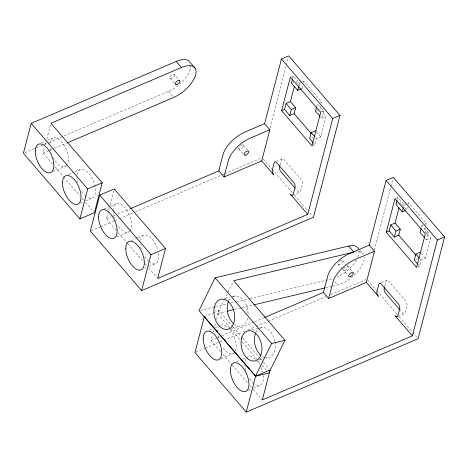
<?xml version="1.0" encoding="UTF-8"?>
<svg xmlns="http://www.w3.org/2000/svg" width="468" height="468" viewBox="0 0 468 468"><rect width="100%" height="100%" fill="white"/><g stroke="black" fill="none" stroke-linecap="round" stroke-linejoin="round"><path stroke-width="0.35" stroke-dasharray="2.34 1.75" d="M52.627 164.215L43.132 153.188L44.583 147.613M45.308 144.828L46.034 142.044M46.759 139.259L50.567 124.634M116.392 230.461L106.423 218.884L108.418 211.226M108.599 210.53L109.325 207.745M110.05 204.955L114.221 188.937M220.545 351.415L211.05 340.388L212.501 334.819M213.227 332.034L213.952 329.244M214.677 326.459L215.766 322.282M216.491 319.498L218.849 310.442L232.619 326.43M269.919 128.016L286.123 65.795M286.311 65.087L288.335 57.307M292.576 78.507L293.255 75.892L299.532 83.181L298.853 85.796M280.045 164.988L281.408 159.758A3.633 1.796 66.9 0 1 284.123 159.793L300.865 179.232A3.633 1.796 66.9 0 1 302.334 184.059L300.462 191.248A3.633 1.796 66.9 0 1 297.747 191.213L295.419 188.516M302.012 88.511L302.86 85.246M303.545 82.631L303.884 81.327L321.668 101.977L321.329 103.288M316.643 106.452L317.322 103.837L323.599 111.127L321.727 118.316L320.381 116.754M316.69 110.495L319.796 109.167L320.65 105.903M311.963 145.905L314.865 144.671L316.421 138.68L320.773 136.82L326.079 116.456L319.796 109.167M374.359 250.228L390.751 187.299M390.938 186.592L393.149 178.103M397.373 199.356L397.888 197.397L404.165 204.686L403.48 207.301M399.812 204.832L400.362 202.726L406.639 210.015L407.324 207.4M384.678 286.492L386.036 281.262A3.633 1.796 66.9 0 1 388.756 281.297L405.493 300.737A3.633 1.796 66.9 0 1 406.961 305.563L405.089 312.753A3.633 1.796 66.9 0 1 402.375 312.718L400.514 310.559M408.172 204.136L408.511 202.825L426.301 223.482L425.956 224.792M421.44 227.302L421.949 225.342L424.435 224.277M425.277 227.407L424.429 230.671L430.706 237.96L425.4 258.324L421.048 260.185L419.492 266.175L416.59 267.409M425.459 238.779L426.354 239.821L428.226 232.631L421.949 225.342M229.876 327.84L217.532 313.507L223.996 300.403M224.318 299.748L227.547 293.202M227.875 292.547L233.041 282.064M41.482 142.933L44.782 141.529M47.414 140.4L52.685 138.154M24.74 152.732L36.153 147.859M36.826 147.572L43.536 144.706M44.208 144.419L48.239 142.699M48.906 142.412L168.392 91.4A22.686 10.629 -40.7 0 0 190.809 65.081M43.132 153.188L49.152 150.614M49.824 150.333L53.838 148.619M54.51 148.333L66.555 143.19M52.919 171.569L65.438 166.222M291.517 76.635L293.255 75.892M68.685 174.523L73.962 172.277M74.617 171.996L79.893 169.744M292.629 82.549L293.869 82.017M299.532 83.181L302.018 82.122M302.644 81.853L303.884 81.327M80.122 203.159L82.754 202.036M85.392 200.907L92.641 197.812M320.428 102.51L321.668 101.977M321.861 111.87L323.599 111.127M104.118 208.915L110.044 206.382M110.705 206.101L115.976 203.849M321.727 118.316L326.079 116.456M106.423 218.884L111.103 216.889M113.777 215.742L115.116 215.175M117.796 214.034L129.835 208.892M91.032 230.777L99.76 227.056M100.427 226.769L113.853 221.036M114.525 220.75L118.55 219.03M119.223 218.743L132.643 213.016M135.328 211.869L221.241 175.19M221.914 174.903L223.926 174.049M224.593 173.763L261.513 158.003M311.495 137.797L312.735 137.264M276.067 161.419L281.999 158.886M116.865 236.983L128.729 231.917M131.321 240.505L137.253 237.972M137.908 237.691L143.185 235.439M292.623 195.214L299.871 192.12M144.729 268.293L146.045 267.731M148.684 266.608L155.932 263.513M395.565 198.385L397.888 197.397M397.256 204.054L398.496 203.521M404.165 204.686L406.651 203.627M407.271 203.358L408.511 202.825M204.352 316.631L212.917 312.975M213.578 312.694L218.849 310.442M425.055 224.014L426.301 223.482M425.909 233.62L428.226 232.631M209.401 330.139L212.7 328.729M215.333 327.606L217.971 326.477M426.354 239.821L430.706 237.96M211.05 340.388L217.07 337.82M217.737 337.533L221.083 336.106M221.75 335.819L253.861 322.113M254.528 321.832L263.894 317.83M195.659 352.281L204.387 348.561M205.06 348.274L223.177 340.534M223.85 340.248L244.659 331.367M248.011 329.934L255.393 326.781M256.066 326.494L267.48 321.627M268.146 321.34L325.868 296.694M330.566 294.694L366.14 279.507M415.502 259.564L417.988 258.506M381.356 282.643L386.632 280.39M220.837 358.769L233.356 353.422M236.609 361.729L239.903 360.319M242.535 359.196L246.49 357.505M397.905 316.438L404.498 313.624M248.04 390.359L250.678 389.236M253.311 388.112L260.565 385.018M225.4 298.268L229.618 297.262M232.426 296.595L235.24 295.922M200.374 310.278L214.572 306.891M215.286 306.721L226.647 304.019M230.905 303.001L235.878 301.819M236.586 301.649L249.368 298.602M250.082 298.438L332.45 278.811A22.686 10.629 -40.7 0 0 333.713 278.472M217.532 313.507L226.067 311.477M234.597 309.447L240.997 307.921M241.704 307.751L253.083 305.042M325.593 287.767L331.993 286.24M332.701 286.077L337.68 284.889A22.686 10.629 -40.7 0 0 364.25 256.879M231.619 328.29L240.049 326.284M251.901 330.028L258.927 328.355M259.635 328.185L262.443 327.518M258.822 359.88L262.332 359.044M265.847 358.207L267.251 357.874M296.185 81.742L301.562 87.99M316.491 131.853L320.773 136.82M421.118 253.358L425.4 258.324M315.473 137.574L316.421 138.68M420.1 259.079L421.048 260.185M313.437 143.009L314.865 144.671M418.064 264.514L419.492 266.175M359.939 250.251L363.267 254.118A22.686 10.629 -40.7 0 0 355.943 251.749M263.133 158.816L271.674 168.737M272.148 169.293L292.564 192.997M294.46 195.203L307.751 210.635M309.652 212.841L312.501 216.152M367.76 280.32L376.301 290.242M376.781 290.798L397.192 314.502M399.087 316.707L412.384 332.14M412.858 332.69L417.128 337.656M243.395 145.203L248.151 150.725M342.775 260.606L346.583 265.023M347.057 265.578L353.258 272.78M238.861 148.806L243.144 153.779M338.276 264.262L342.079 268.679M342.558 269.235L347.297 274.728M174.564 74.628A2.902 1.363 -40.7 0 1 171.768 78.355A2.902 1.363 -40.7 0 1 170.557 76.302A2.902 1.363 -40.7 0 1 174.564 74.628L179.794 80.701M170.03 78.232L175.26 84.304M334.825 281.572L337.68 284.889M168.392 91.4L173.628 97.479M233.093 326.98L242.114 337.457M242.588 338.007L259.676 357.85M260.149 358.4L262.998 361.711M263.472 362.261L269.17 368.878M230.35 328.396L240.318 339.973M242.219 342.178L260.255 363.121M262.156 365.327L266.427 370.287M118.287 232.666L127.308 243.144M127.782 243.693L144.396 262.987M144.875 263.537L146.771 265.742M148.672 267.948L157.693 278.425M222.92 354.171L231.935 364.648M232.415 365.198L248.075 383.391M249.976 385.597L251.398 387.247M253.299 389.452L262.32 399.929M54.996 166.971L63.069 176.342M63.543 176.892L80.157 196.186M82.058 198.391L83.479 200.047M85.381 202.252L93.448 211.624M241.038 145.396A2.902 1.363 -40.7 0 1 243.319 146.385A2.902 1.363 -40.7 0 1 239.37 149.14A2.902 1.363 -40.7 0 1 240.429 145.817M130.256 230.496A15.426 7.646 66.9 0 1 117.491 225.049M114.192 217.784A15.426 7.646 66.9 0 1 113.151 212.595M113.081 210.541A15.426 7.646 66.9 0 1 124.716 207.371A15.426 7.646 66.9 0 1 130.56 230.004M158.588 253.328A15.426 7.646 66.9 0 1 149.9 262.437M148.818 261.583A15.426 7.646 66.9 0 1 144.694 256.639M141.207 248.742A15.426 7.646 66.9 0 1 140.353 244.185M140.435 240.265A15.426 7.646 66.9 0 1 148.122 235.843A15.426 7.646 66.9 0 1 157.722 249.579M66.965 164.8A15.426 7.646 66.9 0 1 53.212 157.64M50.544 150.825A15.426 7.646 66.9 0 1 49.86 146.893M49.813 144.202A15.426 7.646 66.9 0 1 61.659 141.939A15.426 7.646 66.9 0 1 67.269 164.303M77.144 174.57A15.426 7.646 66.9 0 1 87.294 171.92A15.426 7.646 66.9 0 1 95.542 191.231A15.426 7.646 66.9 0 1 86.609 196.736M86.007 196.285A15.426 7.646 66.9 0 1 81.403 190.938M77.922 183.046A15.426 7.646 66.9 0 1 77.015 177.781M234.889 352A15.426 7.646 66.9 0 1 222.119 346.554M218.468 338.025A15.426 7.646 66.9 0 1 217.953 335.538M217.731 331.408A15.426 7.646 66.9 0 1 219.077 326.775M220.609 325.354A15.426 7.646 66.9 0 1 228.694 328.185M230.016 329.665A15.426 7.646 66.9 0 1 235.188 351.509M263.314 375.558A15.426 7.646 66.9 0 1 254.534 383.941M253.925 383.491A15.426 7.646 66.9 0 1 249.321 378.144M245.84 370.246A15.426 7.646 66.9 0 1 244.934 364.987M245.062 361.77A15.426 7.646 66.9 0 1 255.411 359.307M256.838 360.799A15.426 7.646 66.9 0 1 259.717 364.941M260.928 367.327A15.426 7.646 66.9 0 1 262.7 372.347M275.02 342.12A15.426 10.097 76.6 0 1 265.906 357.815M264.537 357.505A15.426 10.097 76.6 0 1 261.846 356.125M255.955 332.368A15.426 10.097 76.6 0 1 257.681 329.835M259.892 328.179A15.426 10.097 76.6 0 1 274.903 341.464M247.654 318.199A15.426 10.097 76.6 0 1 234.638 324.535M228.753 300.778A15.426 10.097 76.6 0 1 230.472 298.245M232.69 296.589A15.426 10.097 76.6 0 1 248.093 314.478M359.014 250.801A22.686 10.629 -40.7 0 1 357.85 257.049M356.341 260.079A22.686 10.629 -40.7 0 1 337.042 277.226M339.774 261.29A2.902 1.363 -40.7 0 1 342.886 261.261A2.902 1.363 -40.7 0 1 339.288 264.572A2.902 1.363 -40.7 0 1 339.218 261.805M345.285 270.416A2.902 1.363 -40.7 0 0 348.011 266.678A2.902 1.363 -40.7 0 0 343.98 268.433A2.902 1.363 -40.7 0 0 345.285 270.416"/><path stroke-width="0.7" d="M195.174 68.316L189.944 62.244A22.686 10.629 -40.7 0 0 176.196 61.454L31.198 123.353L23.4 153.299L79.899 218.913L94.401 212.724L102.199 182.777L50.93 123.242L181.426 67.532A22.686 10.629 -40.7 0 1 195.653 74.769A22.686 10.629 -40.7 0 1 173.628 97.479L67.222 142.904M79.899 218.913L87.697 188.967L102.199 182.777M339.973 115.432L332.725 118.527L307.757 214.356L157.693 278.425L165.491 248.473L114.221 188.937L99.725 195.127L90.365 231.063L141.628 290.605L313.449 217.251L339.973 115.432L288.703 55.891L281.455 58.991L264.607 123.675L245.027 132.029A22.686 10.629 -40.7 0 0 223.008 154.744L218.796 170.914L130.502 208.605M141.628 290.605L150.989 254.668L165.491 248.473M218.796 170.914L224.026 176.992L228.238 160.816A22.686 10.629 -40.7 0 1 250.263 138.107L269.837 129.747L264.607 123.675M224.026 176.992L261.723 160.893L269.837 129.747M281.619 110.67L290.359 77.126L320.697 112.367L311.963 145.905L281.619 110.67L284.521 109.43L286.083 103.44L290.429 101.585L294.454 86.135M292.406 79.156L291.383 83.076L297.66 90.371L301.392 88.774M284.521 109.43L289.75 115.508L291.312 109.518L295.659 107.658L290.429 101.585M297.66 90.371L298.683 86.445M279.876 165.643L279.536 166.947A3.633 1.796 66.9 0 0 281.005 171.774L294.957 187.972M289.75 115.508L294.103 113.648L295.659 107.658M316.467 107.102L315.45 111.021L319.931 116.234M315.543 130.748L311.191 132.602L309.629 138.592L312.957 142.459M217.643 332.069L204.352 316.631L194.992 352.568L246.256 412.109L255.622 376.167L270.118 369.977L262.32 399.929L412.39 335.86L437.352 240.031L444.6 236.937L393.331 177.395L386.082 180.49L369.234 245.179L349.66 253.533A22.686 10.629 -40.7 0 0 327.635 276.249L323.423 292.418L264.56 317.544M323.423 292.418L328.653 298.496L332.865 282.321A22.686 10.629 -40.7 0 1 354.89 259.611L374.464 251.252L369.234 245.179M328.653 298.496L366.35 282.397L374.464 251.252M386.246 232.175L394.986 198.631L425.33 233.871L416.59 267.409L386.246 232.175L389.148 230.935L390.71 224.944L395.056 223.09L399.081 207.64M397.034 200.661L396.01 204.58L402.293 211.875L405.399 210.547M389.148 230.935L394.378 237.013L395.94 231.022L400.292 229.162L395.056 223.09M402.293 211.875L403.311 207.95M384.503 287.147L384.164 288.452A3.633 1.796 66.9 0 0 385.632 293.278L400.046 310.021M394.378 237.013L398.73 235.152L400.292 229.162M421.101 228.606L420.077 232.526L424.564 237.738M420.17 252.252L415.818 254.106L414.256 260.097L417.591 263.964M444.6 236.937L418.076 338.756L246.256 412.109M215.11 277.857L198.953 310.612L255.452 376.225L268.802 373.049L284.959 340.289L233.69 280.753L353.837 252.129L348.601 246.057L215.11 277.857L271.61 343.471L284.959 340.289M255.452 376.225L271.61 343.471M227.489 311.138L233.883 309.611M253.791 304.873L324.886 287.937M281.455 58.991L332.725 118.527M386.082 180.49L437.352 240.031M286.083 103.44L291.312 109.518M311.191 132.602L314.519 136.469M390.71 224.944L395.94 231.022M415.818 254.106L419.147 257.973M294.103 113.648L311.138 133.438M398.73 235.152L415.771 254.943M176.196 61.454L181.426 67.532M261.723 160.893L273.757 174.868A3.633 1.796 66.9 0 1 272.288 170.042L274.16 162.852A3.633 1.796 66.9 0 1 276.875 162.887L293.617 182.333A3.633 1.796 66.9 0 1 295.086 187.153L293.214 194.343A3.633 1.796 66.9 0 1 290.493 194.308L307.757 214.356M366.35 282.397L378.384 296.373A3.633 1.796 66.9 0 1 376.915 291.546L378.787 284.357A3.633 1.796 66.9 0 1 381.502 284.392L398.245 303.837A3.633 1.796 66.9 0 1 399.713 308.658L397.841 315.847A3.633 1.796 66.9 0 1 395.127 315.812L412.39 335.86M99.725 195.127L150.989 254.668M219.065 333.719L220.492 335.375M221.44 336.48L223.341 338.686M224.289 339.786L249.45 369M250.871 370.656L252.299 372.312M253.72 373.967L255.142 375.617M31.198 123.353L87.697 188.967M233.614 323.721A15.426 10.097 76.6 0 1 228.478 301.369M260.816 355.311A15.426 10.097 76.6 0 1 255.68 332.959M348.601 246.057A22.686 10.629 -40.7 0 1 358.576 249.034M245.835 155.007A2.902 1.363 -40.7 0 0 248.631 151.275A2.902 1.363 -40.7 0 0 244.618 152.954A2.902 1.363 -40.7 0 0 245.835 155.007M98.578 216.737A15.426 7.646 66.9 0 0 112.267 238.575A15.426 7.646 66.9 0 0 112.718 216.912A15.426 7.646 66.9 0 0 98.578 216.737M125.781 248.327A15.426 7.646 66.9 0 0 139.47 270.171A15.426 7.646 66.9 0 0 139.92 248.502A15.426 7.646 66.9 0 0 125.781 248.327M35.287 151.035A15.426 7.646 66.9 0 0 48.976 172.879A15.426 7.646 66.9 0 0 49.427 151.217A15.426 7.646 66.9 0 0 35.287 151.035M62.49 182.625A15.426 7.646 66.9 0 0 76.179 204.469A15.426 7.646 66.9 0 0 76.629 182.807A15.426 7.646 66.9 0 0 62.49 182.625M177.003 84.433A2.902 1.363 -40.7 0 0 179.794 80.701A2.902 1.363 -40.7 0 0 175.787 82.38A2.902 1.363 -40.7 0 0 177.003 84.433M350.462 276.512A2.902 1.363 -40.7 0 0 353.258 272.78A2.902 1.363 -40.7 0 0 349.251 274.459A2.902 1.363 -40.7 0 0 350.462 276.512M203.206 338.241A15.426 7.646 66.9 0 0 216.895 360.079A15.426 7.646 66.9 0 0 217.345 338.417A15.426 7.646 66.9 0 0 203.206 338.241M230.408 369.831A15.426 7.646 66.9 0 0 244.097 391.675A15.426 7.646 66.9 0 0 244.548 370.007A15.426 7.646 66.9 0 0 230.408 369.831M214.28 307.189A15.426 10.097 76.6 0 0 226.699 329.46A15.426 10.097 76.6 0 0 231.9 306.201A15.426 10.097 76.6 0 0 214.28 307.189M241.488 338.779A15.426 10.097 76.6 0 0 253.902 361.05A15.426 10.097 76.6 0 0 259.102 337.791A15.426 10.097 76.6 0 0 241.488 338.779"/></g></svg>
